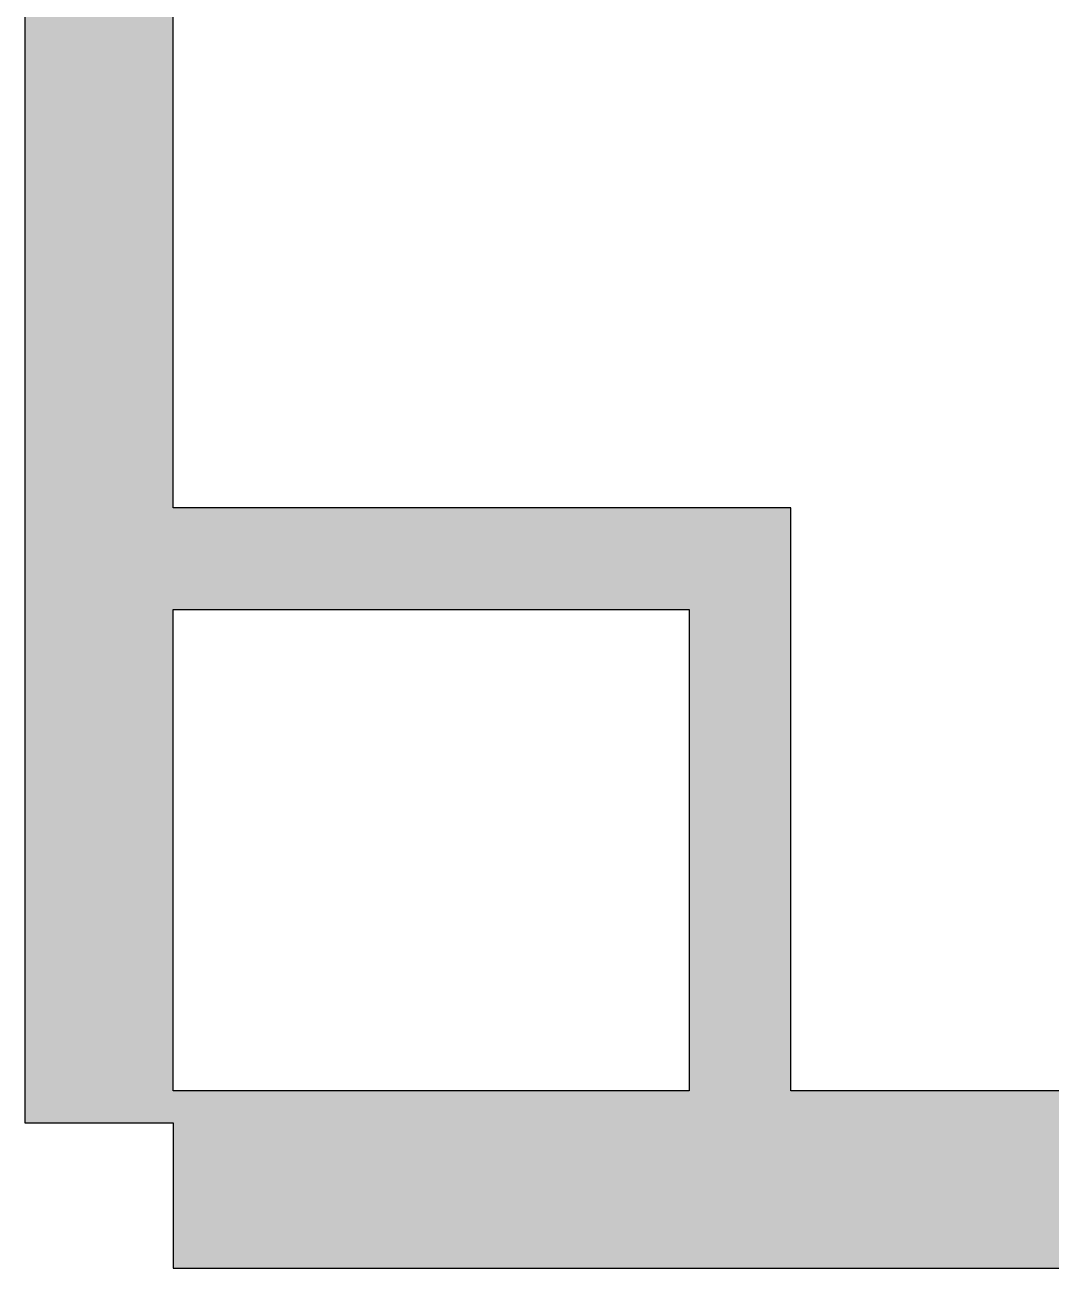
# Model space of a CAD drawing. Header units: millimetres. Extents: x 79795 to 317870, y -36033 to 97293.
# Drawn here: x 226351 to 227057, y 15108 to 15964 of the extents above; entities that cross this region are included whole.
import ezdxf

# ---------------------------------------------------------------- set-up
doc = ezdxf.new("R2010")
doc.units = ezdxf.units.MM
doc.header["$MEASUREMENT"] = 0
for name, color, linetype, lineweight in [('CSM-STL-XX-ZZ-M3-A-XXXX-00001_detached _19_04_21__rvt-1-Level 4$0$A-WALL', 7, 'CONTINUOUS', 9), ('CSM-STL-XX-ZZ-M3-A-XXXX-00001_detached _19_04_21__rvt-1-Level 4$0$A-WALL-PATT', 7, 'CONTINUOUS', 9), ('CSM-STL-XX-ZZ-M3-A-XXXX-00001_detached _19_04_21__rvt-1-Level 4$0$I-WALL', 7, 'CONTINUOUS', 9)]:
    doc.layers.add(name, color=color, linetype=linetype, lineweight=lineweight)

msp = doc.modelspace()

# ---------------------------------------------------------------- hatches: boundary and pattern name
at = {"layer": 'CSM-STL-XX-ZZ-M3-A-XXXX-00001_detached _19_04_21__rvt-1-Level 4$0$A-WALL-PATT'}
h = msp.add_hatch(color=256, dxfattribs=at)
h.paths.add_polyline_path([(226452.83, 15208.33), (226452.83, 16727.83), (226350.83, 16727.83), (226350.83, 15208.33)], flags=0)
h.paths.add_polyline_path([(226452.83, 17737.83), (226452.83, 19427.83), (226350.83, 19427.83), (226350.83, 17737.83)], flags=0)
h.paths.add_polyline_path([(226350.83, 20437.83), (226452.83, 20437.83), (226452.83, 22127.33), (226350.83, 22127.33), (226350.83, 20983.1)], flags=0)
h.paths.add_polyline_path([(226350.83, 23137.33), (226452.83, 23137.33), (226452.83, 24827.33), (226350.83, 24827.33), (226350.83, 23587.35)], flags=0)
h.paths.add_polyline_path([(226452.83, 25837.33), (226452.83, 25956.33), (226350.83, 25956.33), (226350.83, 25837.33)], flags=0)
for points in [[(226808.08, 15561.49), (226878.08, 15561.49), (226878.08, 15631.49), (226452.83, 15631.49), (226452.83, 15561.49), (226756.49, 15561.49)], [(226878.08, 15230.33), (226878.08, 15561.49), (226808.08, 15561.49), (226808.08, 15230.33)], [(226756.49, 15108.33), (230353.78, 15108.33), (230353.78, 15230.33), (226452.83, 15230.33), (226452.83, 15108.33)]]:
    msp.add_hatch(color=256, dxfattribs=at).paths.add_polyline_path(points, flags=0)

# ---------------------------------------------------------------- linework, layer by layer
at = {"layer": 'CSM-STL-XX-ZZ-M3-A-XXXX-00001_detached _19_04_21__rvt-1-Level 4$0$A-WALL', "lineweight": 30}
for p, q in [((226808.08, 15230.33), (226452.83, 15230.33)), ((230353.78, 15230.33), (226878.08, 15230.33)), ((226452.83, 15208.33), (226452.83, 15108.33)), ((226452.83, 15108.33), (230353.78, 15108.33))]:
    msp.add_line(p, q, dxfattribs=at)
at = {"layer": 'CSM-STL-XX-ZZ-M3-A-XXXX-00001_detached _19_04_21__rvt-1-Level 4$0$I-WALL', "lineweight": 30}
for p, q in [((226350.83, 16727.83), (226350.83, 15208.33)), ((226452.83, 15631.49), (226452.83, 16727.83)), ((226878.08, 15631.49), (226452.83, 15631.49)), ((226878.08, 15561.49), (226878.08, 15631.49)), ((226452.83, 15230.33), (226452.83, 15561.49)), ((226452.83, 15561.49), (226808.08, 15561.49)), ((226808.08, 15561.49), (226808.08, 15230.33)), ((226878.08, 15230.33), (226878.08, 15561.49)), ((226350.83, 15208.33), (226452.83, 15208.33))]:
    msp.add_line(p, q, dxfattribs=at)

doc.saveas('drawing.dxf')
